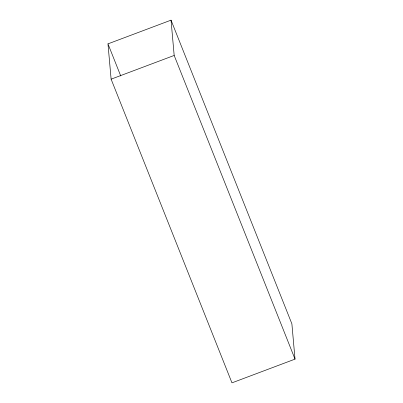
<?xml version="1.0" encoding="UTF-8"?>
<svg xmlns="http://www.w3.org/2000/svg" width="403" height="403" viewBox="0 0 403 403"><rect width="100%" height="100%" fill="white"/><g stroke="black" fill="none" stroke-linecap="round" stroke-linejoin="round"><path stroke-width="0.6" d="M107.974 43.872L171.033 20.15L291.883 323.831L295.026 359.128L231.967 382.85L111.117 79.169L107.974 43.872L120.754 75.991M111.117 79.169L174.177 55.448L171.033 20.15M174.177 55.448L295.026 359.128"/></g></svg>
